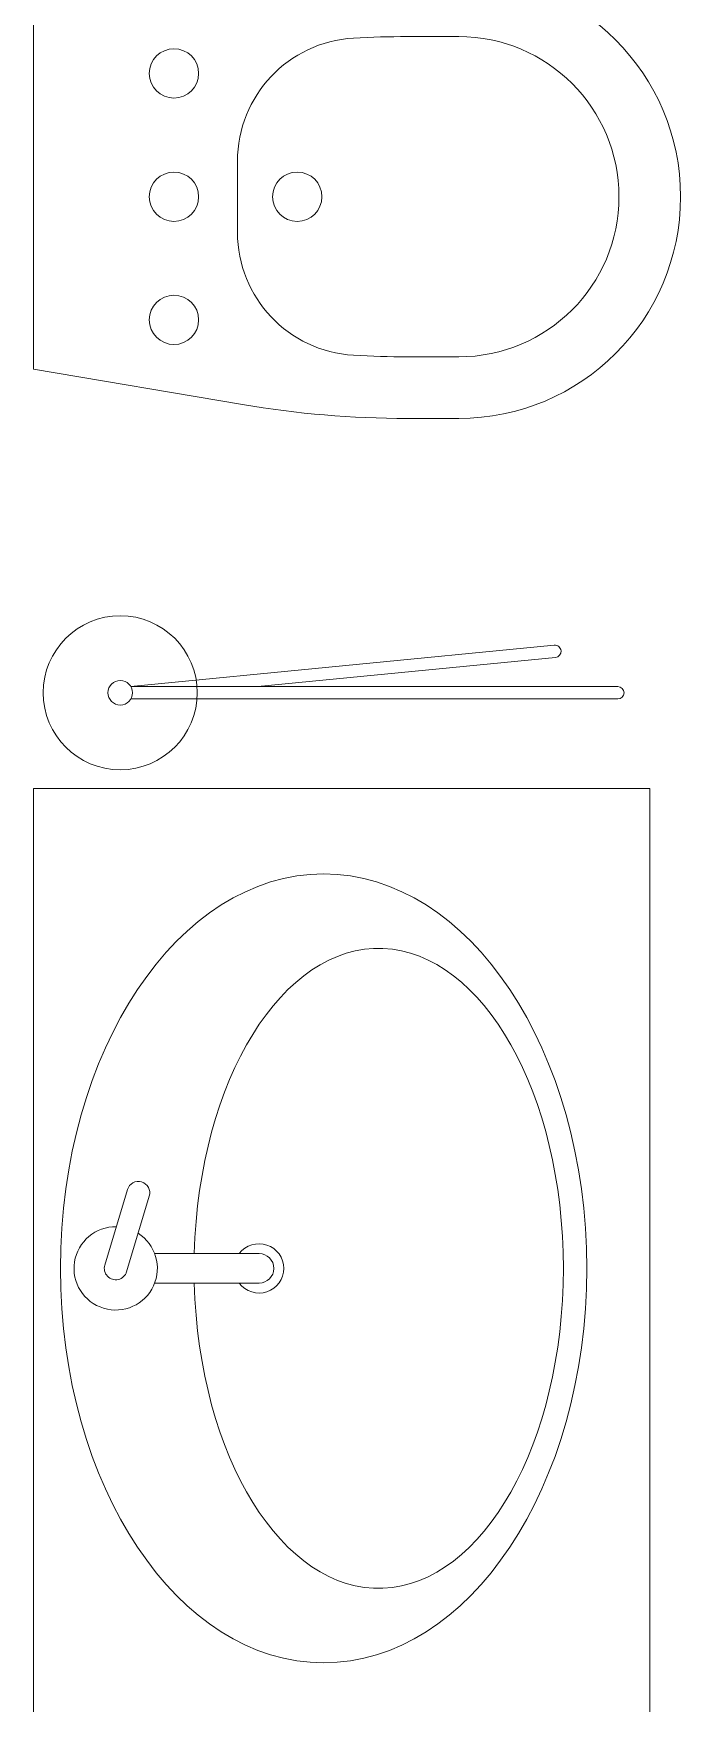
# Model space of a CAD drawing. Header units: millimetres. Extents: x 23218 to 31754, y 14902 to 21214.
# Drawn here: x 26922.1 to 26974.6, y 20235.5 to 20371.1 of the extents above; entities that cross this region are included whole.
import ezdxf

# ---------------------------------------------------------------- set-up
doc = ezdxf.new("R2010")
doc.units = ezdxf.units.MM
doc.layers.add('A-FURN', color=9, linetype='Continuous', lineweight=13)

msp = doc.modelspace()

# ---------------------------------------------------------------- linework, layer by layer
at = {"layer": 'A-FURN'}
for p, q in [((26922.11, 20371.84), (26922.11, 20343.84)), ((26956.61, 20370.84), (26952.44, 20370.84)), ((26938.66, 20360.73), (26938.66, 20354.95)), ((26956.61, 20344.84), (26952.44, 20344.84)), ((26939.08, 20340.97), (26922.11, 20343.84)), ((26956.61, 20339.84), (26952.44, 20339.84)), ((26930.02, 20318.07), (26964.36, 20321.42)), ((26964.9, 20320.97), (26964.9, 20320.97)), ((26940.3, 20318.07), (26964.45, 20320.43)), ((26969.52, 20318.07), (26930.02, 20318.07)), ((26969.52, 20318.07), (26930.02, 20318.07)), ((26969.52, 20317.07), (26930.02, 20317.07)), ((26969.52, 20317.07), (26930.02, 20317.07)), ((26970.02, 20317.57), (26970.02, 20317.57)), ((26970.02, 20317.57), (26970.02, 20317.57)), ((26952.11, 20309.79), (26922.11, 20309.79)), ((26922.11, 20309.79), (26972.11, 20309.79)), ((26922.11, 20231.89), (26922.11, 20309.79)), ((26972.11, 20309.79), (26972.11, 20231.89)), ((26927.89, 20271.1), (26929.74, 20277.23)), ((26931.51, 20276.7), (26929.66, 20270.57)), ((26931.94, 20272.04), (26940.41, 20272.04)), ((26940.41, 20269.64), (26931.94, 20269.64))]:
    msp.add_line(p, q, dxfattribs=at)
for centre, radius in [((26933.51, 20367.85), 2), ((26933.51, 20357.84), 2), ((26943.51, 20357.84), 2), ((26933.51, 20347.84), 2), ((26929.15, 20317.57), 6.25), ((26929.15, 20317.57), 1)]:
    msp.add_circle(centre, radius, dxfattribs=at)
for centre, radius, start, end in [((26950.11, 20359.84), 20, 270, 270), ((26956.61, 20357.84), 18, 270, 90), ((26948.66, 20360.73), 10, 93.3334, 180), ((26952.44, 20295.84), 75, 90, 93.3334), ((26956.61, 20357.84), 13, 270, 90), ((26948.66, 20354.95), 10, 180, 266.6666), ((26952.44, 20419.84), 75, 266.6666, 270), ((26952.44, 20419.84), 80, 260.3823, 270), ((26964.41, 20320.93), 0.5, 5.5778, 95.5846), ((26964.41, 20320.93), 0.5, 275.5846, 5.5778), ((26969.52, 20317.57), 0.5, 0, 90), ((26969.52, 20317.57), 0.5, 0, 90), ((26969.52, 20317.57), 0.5, 270, 0), ((26969.52, 20317.57), 0.5, 270, 0), ((26930.62, 20276.97), 0.924, 343.2178, 163.2178), ((26928.78, 20270.84), 3.38, 89.0552, 57.3804), ((26940.41, 20270.84), 2, 216.8904, 143.1096), ((26928.78, 20270.84), 0.924, 163.2178, 343.2178), ((26940.41, 20270.84), 1.2, 270, 90)]:
    msp.add_arc(centre, radius, start, end, dxfattribs=at)
msp.add_ellipse((26945.65, 20270.84), major_axis=(0, 32.02), ratio=0.666667, dxfattribs=at)
at = {"layer": 'A-FURN', "extrusion": (0, 0, -1)}
msp.add_ellipse((26950.12, 20270.84), major_axis=(0, 25.98), ratio=0.576529, start_param=4.75862, end_param=10.949344, dxfattribs=at)

doc.saveas('drawing.dxf')
